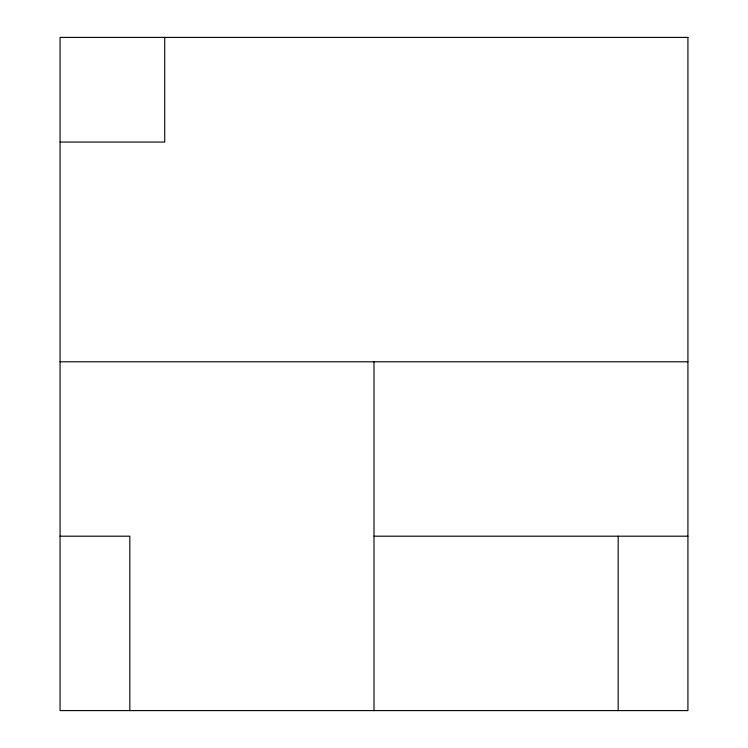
<?xml version="1.0" encoding="UTF-8"?>
<svg xmlns="http://www.w3.org/2000/svg" width="748" height="748" viewBox="0 0 748 748"><rect width="100%" height="100%" fill="white"/><g stroke="black" fill="none" stroke-linecap="round" stroke-linejoin="round"><path stroke-width="1.12" d="M60.074 142.045L164.719 142.045L164.719 37.4M60.074 361.789L687.926 361.789M60.074 536.194L129.834 536.194L129.834 710.6M374 536.194L687.926 536.194M618.166 536.194L618.166 710.6M374 361.789L374 710.6M687.926 37.4L60.074 37.4L60.074 710.6L687.926 710.6L687.926 37.4"/></g></svg>
